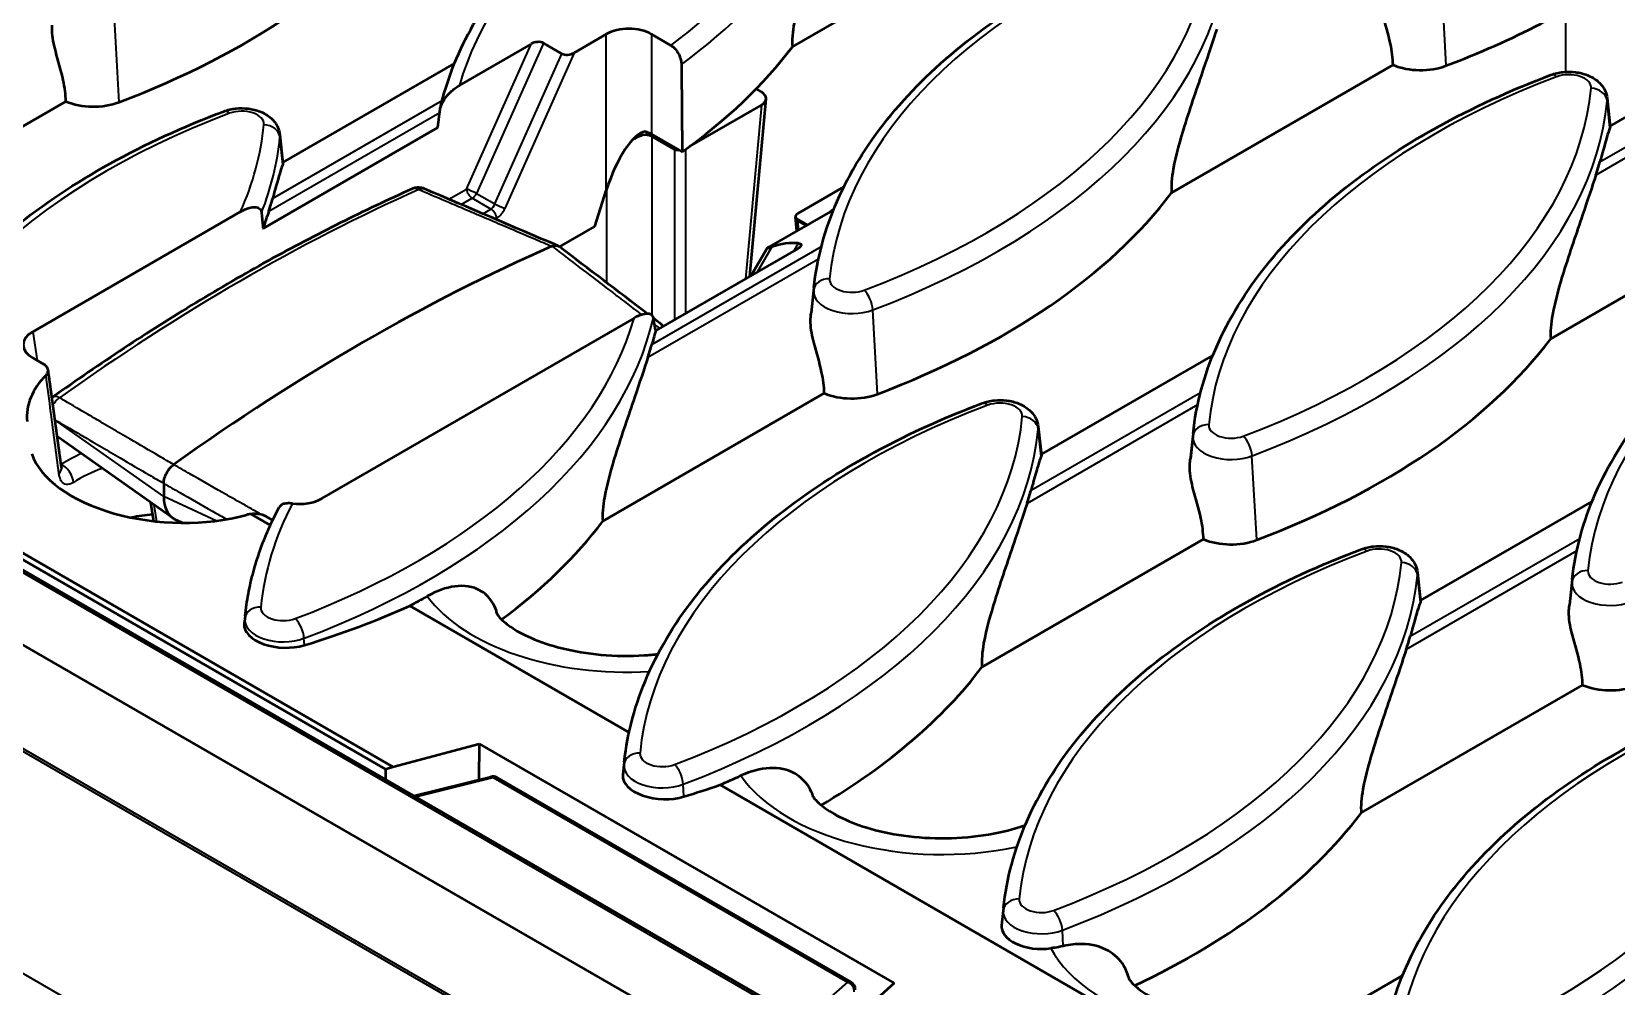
# Model space of a CAD drawing. Header units: millimetres. Extents: x 0 to 1485, y 0 to 1050.
# Drawn here: x 190.76 to 240, y 227.18 to 256.85 of the extents above; entities that cross this region are included whole.
import ezdxf

# ---------------------------------------------------------------- set-up
doc = ezdxf.new("R2010")
doc.units = ezdxf.units.MM
doc.header["$LTSCALE"] = 2.5
doc.layers.add('Sichtbar (ISO)', color=7, linetype='Continuous', lineweight=50)
doc.layers.add('Sichtbar schmal (ISO)', color=7, linetype='Continuous', lineweight=35)

msp = doc.modelspace()

# ---------------------------------------------------------------- linework, layer by layer
at = {"layer": 'Sichtbar (ISO)'}
for p, q in [((405.172, 116.161), (51.619, 320.286)), ((49.549, 319.15), (403.102, 115.026)), ((214.396, 256.378), (221.28, 260.352)), ((207.616, 256.194), (208.612, 256.769)), ((210.02, 256.769), (210.619, 256.423)), ((204.049, 255.181), (206.274, 256.466)), ((206.66, 256.495), (207.231, 256.165)), ((198.562, 252.78), (203.896, 255.859)), ((226.181, 251.842), (233.065, 255.816)), ((239.81, 253.914), (243.033, 255.775)), ((186.767, 251.767), (191.817, 254.682)), ((213.079, 249.248), (213.579, 254.757)), ((213.433, 254.976), (213.27, 255.07)), ((239.717, 254.782), (239.813, 253.886)), ((211.203, 253.281), (213.433, 254.568)), ((197.945, 250.731), (203.377, 253.868)), ((198.469, 253.647), (198.565, 252.752)), ((209.826, 253.749), (210.809, 253.181)), ((210.02, 253.661), (210.971, 253.112)), ((210.73, 253.189), (210.036, 253.59)), ((208.255, 250.792), (208.612, 251.91)), ((215.996, 252.024), (214.568, 251.2)), ((190.787, 247.524), (197.239, 251.249)), ((215.571, 251.253), (213.679, 250.161)), ((237.966, 247.306), (244.85, 251.28)), ((207.162, 250.16), (208.255, 250.792)), ((214.535, 250.655), (214.495, 251.09)), ((214.515, 251.041), (214.859, 250.842)), ((214.827, 250.824), (214.57, 250.972)), ((214.572, 250.11), (210.148, 247.556)), ((213.115, 249.269), (213.61, 250.116)), ((215.064, 248.895), (214.98, 248.108)), ((209.476, 247.944), (199.767, 242.339)), ((222.132, 243.708), (227.466, 246.787)), ((191.119, 246.519), (190.787, 246.711)), ((208.504, 241.636), (215.387, 245.61)), ((222.039, 244.575), (222.135, 243.68)), ((226.849, 244.359), (226.765, 243.572)), ((195.131, 241.736), (191.573, 244.245)), ((194.86, 242.809), (194.86, 242.398)), ((187.078, 242.402), (201.754, 233.929)), ((201.978, 234.003), (187.333, 242.458)), ((194.449, 242.218), (194.54, 241.636)), ((198.171, 241.508), (197.573, 241.854)), ((233.917, 239.172), (239.251, 242.251)), ((195.21, 241.691), (195.448, 241.581)), ((198.242, 241.661), (198.041, 241.778)), ((220.289, 237.1), (227.172, 241.074)), ((233.824, 240.039), (233.92, 239.143)), ((238.634, 239.823), (238.55, 239.036)), ((209.32, 235.071), (202.51, 239.004)), ((197.386, 238.689), (197.367, 238.512)), ((232.074, 232.564), (238.957, 236.538)), ((201.978, 234.003), (204.666, 234.718)), ((204.666, 234.718), (204.655, 233.6)), ((204.666, 234.718), (217.564, 227.271)), ((201.754, 233.929), (201.978, 234.003)), ((209.172, 234.153), (209.135, 233.815)), ((201.754, 233.929), (201.751, 233.607)), ((202.632, 233.098), (205.027, 233.693)), ((216.223, 227.309), (205.212, 233.667)), ((225.479, 225.742), (212.147, 233.44)), ((220.957, 229.617), (220.909, 229.175)), ((217.564, 227.271), (216.025, 225.893)), ((232.269, 226.88), (233.358, 227.509))]:
    msp.add_line(p, q, dxfattribs=at)
for centre, start, end in [((205.087, 233.45), 60, 103.9552), ((216.098, 227.093), 355.3031, 60)]:
    msp.add_arc(centre, 0.25, start, end, dxfattribs=at)
for centre, major_axis, ratio, start_param, end_param in [((179.91, 266.617), (-24.756, 0), 0.57735, 2.150508, 2.731215), ((221.158, 267.751), (-24.756, 0), 0.57735, 2.150508, 2.449831), ((209.316, 256.356), (1, 0), 0.581753, 0.789196, 2.352396), ((206.439, 256.356), (0.281, 0.066), 0.568022, 0.543133, 2.057878), ((207.451, 256.304), (0.281, 0.066), 0.568022, 3.684726, 5.19947), ((191.695, 262.081), (-24.756, 0), 0.57735, 2.463277, 2.731215), ((233.922, 256.496), (-1.456, 0), 0.57735, 0.941808, 2.150508), ((192.674, 255.362), (-1.456, 0), 0.57735, 0.941808, 2.150508), ((213.078, 254.772), (0.501, 0), 0.575771, 5.499157, 7.067214), ((209.316, 251.484), (0.641, 2.259), 0.339625, 0.161355, 1.477761), ((209.33, 251.95), (0.657, 1.664), 0.453093, 6.215936, 6.931223), ((209.316, 253.248), (1, 0), 0.581753, 0.789196, 1.035991), ((210.907, 253.599), (-0.164, -0.416), 0.453093, 6.215936, 6.599251), ((210.907, 253.314), (0.25, 0), 0.578934, 4.311676, 4.561902), ((215.266, 255.05), (24.538, 0), 0.57735, 6.094503, 6.123734), ((174.018, 253.916), (24.538, 0), 0.57735, 6.094503, 6.123734), ((-2144.22, -5425.531), (2189.317, 5741.251), 0.842549, 6.249428, 6.250299), ((203.481, 257.544), (-24.756, 0), 0.57735, 2.150508, 2.731215), ((214.745, 251.098), (-0.251, 0), 0.575771, 5.499157, 6.683898), ((214.718, 251.399), (-0.129, -0.435), 0.440669, 5.794194, 6.17751), ((213.522, 246.901), (1.529, 3.241), 0.625236, 0.213515, 0.55265), ((201.047, 191.012), (-34.406, -59.593), 0.57735, 3.805908, 4.048064), ((-2965.171, -4946.928), (2281.557, 5702.886), 0.781853, 6.069539, 6.070247), ((-2965.171, -4946.928), (2281.557, 5702.886), 0.781853, 6.06941, 6.069491), ((191.502, 247.117), (-1.008, 0), 0.572981, 5.501585, 7.064785), ((215.266, 253.008), (-24.756, 0), 0.57735, 2.150508, 2.731215), ((185.803, 249.38), (24.538, 0), 0.57735, 6.094503, 6.123734), ((195.174, 244.872), (-4.569, 0), 0.57735, 5.767088, 6.337785), ((216.244, 246.29), (-1.456, 0), 0.57735, 0.941808, 2.150508), ((195.154, 243.987), (-4.473, 0.259), 0.534836, 0.21558, 2.137062), ((195.922, 243.015), (-0.752, -1.303), 0.575771, 5.499157, 6.335402), ((199.063, 242.752), (-1, 0), 0.581753, 1.364002, 2.352396), ((197.588, 244.843), (24.538, 0), 0.57735, 6.094503, 6.123734), ((195.174, 239.565), (4, 0), 0.57735, 1.73806, 1.906731), ((185.803, 247.338), (-24.756, 0), 0.57735, 2.481591, 2.731215), ((228.029, 241.754), (-1.456, 0), 0.57735, 0.941808, 2.150508), ((185.911, 249.381), (24.532, -1.418), 0.534836, 5.316882, 5.485982), ((185.803, 249.38), (-24.538, 0), 0.57735, 2.319739, 2.349976), ((198.572, 238.353), (-1.213, 0.07), 0.534836, 6.262618, 8.458475), ((221.938, 236.744), (-24.599, 1.422), 0.534836, 6.256851, 6.262618), ((209.373, 240.307), (24.538, 0), 0.57735, 6.094503, 6.123734), ((197.588, 242.802), (-24.756, 0), 0.57735, 2.367392, 2.731215), ((239.814, 237.218), (-1.456, 0), 0.57735, 0.941808, 2.150508), ((210.357, 233.655), (-1.23, 0.071), 0.534836, 6.262618, 8.458475), ((233.723, 232.046), (-24.617, 1.423), 0.534836, 6.256851, 6.262618), ((197.697, 244.683), (24.549, -1.419), 0.534836, 5.316882, 5.372289), ((197.588, 244.843), (-24.538, 0), 0.57735, 2.205977, 2.239327), ((209.373, 238.266), (-24.756, 0), 0.57735, 2.256006, 2.731215), ((222.136, 229.053), (-1.238, 0), 0.57735, 6.227073, 8.096717), ((245.4, 228.298), (-24.538, 0), 0.57735, 6.221282, 6.227073), ((221.158, 233.73), (-24.756, 0), 0.57735, 2.150508, 2.731215)]:
    msp.add_ellipse(centre, major_axis=major_axis, ratio=ratio, start_param=start_param, end_param=end_param, dxfattribs=at)
for points, knots in [([(203.456, 254.477), (203.65, 255.308), (203.966, 256.127), (204.83, 257.712), (205.377, 258.478), (206.682, 259.937), (207.44, 260.631), (209.141, 261.929), (210.085, 262.533), (212.133, 263.637), (213.236, 264.136), (214.403, 264.578)], [2.4895963, 2.4895963, 2.4895963, 2.4895963, 2.6611329, 2.6611329, 2.8326696, 2.8326696, 3.0042063, 3.0042063, 3.175743, 3.175743, 3.3472796, 3.3472796, 3.3472796, 3.3472796]), ([(215.797, 261.465), (215.681, 261.114), (215.54, 260.69), (215.196, 259.671), (214.984, 259.061), (214.67, 258.05), (214.526, 257.559), (214.426, 256.991), (214.407, 256.853), (214.388, 256.597), (214.388, 256.479), (214.396, 256.378)], [3.562475, 3.562475, 3.562475, 3.562475, 3.924729, 3.924729, 4.355561, 4.355561, 4.625893, 4.625893, 4.702196, 4.702196, 4.773128, 4.773128, 4.773128, 4.773128]), ([(215.064, 248.895), (215.162, 249.805), (215.406, 250.707), (216.173, 252.458), (216.696, 253.308), (217.994, 254.927), (218.77, 255.697), (220.546, 257.134), (221.545, 257.802), (223.734, 259.017), (224.924, 259.563), (226.188, 260.041)], [2.4180978, 2.4180978, 2.4180978, 2.4180978, 2.6039342, 2.6039342, 2.7897706, 2.7897706, 2.9756069, 2.9756069, 3.1614433, 3.1614433, 3.3472796, 3.3472796, 3.3472796, 3.3472796]), ([(233.065, 255.816), (233.062, 256.024), (233.033, 256.248), (232.921, 256.772), (232.825, 257.077), (232.723, 257.469), (232.695, 257.582), (232.654, 257.805), (232.641, 257.914), (232.636, 258.069), (232.638, 258.127), (232.644, 258.184)], [1.754995, 1.754995, 1.754995, 1.754995, 1.892647, 1.892647, 2.0720945, 2.0720945, 2.1365308, 2.1365308, 2.2009671, 2.2009671, 2.2396712, 2.2396712, 2.2396712, 2.2396712]), ([(191.817, 254.682), (191.814, 254.89), (191.785, 255.114), (191.673, 255.638), (191.577, 255.943), (191.475, 256.335), (191.447, 256.448), (191.406, 256.671), (191.393, 256.78), (191.389, 256.935), (191.39, 256.993), (191.396, 257.05)], [1.754995, 1.754995, 1.754995, 1.754995, 1.892647, 1.892647, 2.0720945, 2.0720945, 2.1365308, 2.1365308, 2.2009671, 2.2009671, 2.2396712, 2.2396712, 2.2396712, 2.2396712]), ([(227.583, 256.929), (227.467, 256.578), (227.325, 256.154), (226.981, 255.135), (226.769, 254.525), (226.455, 253.514), (226.311, 253.023), (226.212, 252.455), (226.192, 252.317), (226.174, 252.061), (226.173, 251.943), (226.181, 251.842)], [3.562475, 3.562475, 3.562475, 3.562475, 3.924729, 3.924729, 4.355561, 4.355561, 4.625893, 4.625893, 4.702196, 4.702196, 4.773128, 4.773128, 4.773128, 4.773128]), ([(210.619, 256.423), (210.663, 256.398), (210.714, 256.356), (210.792, 256.268), (210.834, 256.208), (210.892, 256.097), (210.918, 256.027), (210.942, 255.923), (210.948, 255.872), (210.949, 255.827)], [0.4463026, 0.4463026, 0.4463026, 0.4463026, 0.4836765, 0.4836765, 0.5211739, 0.5211739, 0.5585844, 0.5585844, 0.5872616, 0.5872616, 0.5872616, 0.5872616]), ([(237.973, 255.505), (238.094, 255.551), (238.22, 255.579), (238.476, 255.607), (238.606, 255.606), (238.861, 255.575), (238.986, 255.545), (239.226, 255.449), (239.341, 255.385), (239.527, 255.219), (239.603, 255.125), (239.686, 254.939), (239.708, 254.862), (239.717, 254.782)], [3.34728, 3.34728, 3.34728, 3.34728, 3.742348, 3.742348, 4.136015, 4.136015, 4.530025, 4.530025, 4.924042, 4.924042, 5.243901, 5.243901, 5.435884, 5.435884, 5.435884, 5.435884]), ([(203.448, 254.428), (203.452, 254.467), (203.464, 254.509), (203.501, 254.613), (203.543, 254.69), (203.638, 254.831), (203.713, 254.915), (203.86, 255.055), (203.962, 255.131), (204.049, 255.181)], [0.0085903, 0.0085903, 0.0085903, 0.0085903, 0.0319571, 0.0319571, 0.0758523, 0.0758523, 0.1354072, 0.1354072, 0.2092188, 0.2092188, 0.2092188, 0.2092188]), ([(226.849, 244.359), (226.947, 245.269), (227.191, 246.171), (227.959, 247.922), (228.481, 248.772), (229.78, 250.391), (230.555, 251.16), (232.331, 252.598), (233.33, 253.266), (235.52, 254.481), (236.709, 255.027), (237.973, 255.505)], [2.4180978, 2.4180978, 2.4180978, 2.4180978, 2.6039342, 2.6039342, 2.7897706, 2.7897706, 2.9756069, 2.9756069, 3.1614433, 3.1614433, 3.3472796, 3.3472796, 3.3472796, 3.3472796]), ([(185.609, 243.29), (185.713, 244.195), (185.962, 245.092), (186.736, 246.833), (187.261, 247.677), (188.56, 249.286), (189.335, 250.051), (191.106, 251.48), (192.103, 252.144), (194.283, 253.352), (195.467, 253.896), (196.725, 254.371)], [2.4225232, 2.4225232, 2.4225232, 2.4225232, 2.6074745, 2.6074745, 2.7924258, 2.7924258, 2.9773771, 2.9773771, 3.1623284, 3.1623284, 3.3472796, 3.3472796, 3.3472796, 3.3472796]), ([(196.725, 254.371), (196.846, 254.417), (196.972, 254.445), (197.228, 254.473), (197.358, 254.472), (197.613, 254.441), (197.739, 254.411), (197.978, 254.315), (198.093, 254.251), (198.279, 254.085), (198.355, 253.991), (198.438, 253.805), (198.46, 253.728), (198.469, 253.647)], [3.34728, 3.34728, 3.34728, 3.34728, 3.742348, 3.742348, 4.136015, 4.136015, 4.530025, 4.530025, 4.924042, 4.924042, 5.243901, 5.243901, 5.435884, 5.435884, 5.435884, 5.435884]), ([(239.807, 253.859), (239.792, 253.824), (239.775, 253.779), (239.699, 253.549), (239.625, 253.277), (239.526, 252.923), (239.509, 252.863), (239.492, 252.8)], [0.635921, 0.635921, 0.635921, 0.635921, 0.7360198, 0.7360198, 1.0671166, 1.0671166, 1.1316401, 1.1316401, 1.1316401, 1.1316401]), ([(198.559, 252.725), (198.544, 252.69), (198.527, 252.645), (198.451, 252.415), (198.377, 252.143), (198.278, 251.789), (198.262, 251.729), (198.244, 251.666)], [0.635921, 0.635921, 0.635921, 0.635921, 0.7360198, 0.7360198, 1.0671166, 1.0671166, 1.1316401, 1.1316401, 1.1316401, 1.1316401]), ([(239.368, 252.392), (239.252, 252.042), (239.111, 251.618), (238.766, 250.598), (238.555, 249.989), (238.24, 248.978), (238.096, 248.487), (237.997, 247.918), (237.977, 247.781), (237.959, 247.525), (237.958, 247.407), (237.966, 247.306)], [3.562475, 3.562475, 3.562475, 3.562475, 3.924729, 3.924729, 4.355561, 4.355561, 4.625893, 4.625893, 4.702196, 4.702196, 4.773128, 4.773128, 4.773128, 4.773128]), ([(202.576, 251.96), (201.833, 251.629), (201.088, 251.277), (199.597, 250.532), (198.851, 250.14), (197.357, 249.314), (196.611, 248.881), (195.118, 247.976), (194.373, 247.504), (192.884, 246.522), (192.142, 246.012), (191.401, 245.484)], [1.4572612, 1.4572612, 1.4572612, 1.4572612, 1.5034598, 1.5034598, 1.5496584, 1.5496584, 1.595857, 1.595857, 1.6420556, 1.6420556, 1.6882542, 1.6882542, 1.6882542, 1.6882542]), ([(202.965, 251.964), (202.934, 251.977), (202.902, 251.987), (202.841, 251.999), (202.811, 252.002), (202.754, 252.003), (202.727, 252.001), (202.677, 251.993), (202.654, 251.988), (202.612, 251.975), (202.593, 251.968), (202.576, 251.96)], [0.007711104, 0.007711104, 0.007711104, 0.007711104, 0.008311159, 0.008311159, 0.008911214, 0.008911214, 0.009511269, 0.009511269, 0.010111324, 0.010111324, 0.010711379, 0.010711379, 0.010711379, 0.010711379]), ([(197.239, 251.249), (197.341, 251.308), (197.464, 251.361), (197.632, 251.398), (197.71, 251.402), (197.808, 251.373), (197.85, 251.346), (197.882, 251.292), (197.89, 251.271), (197.896, 251.243), (197.897, 251.234), (197.898, 251.224)], [0.6996402, 0.6996402, 0.6996402, 0.6996402, 0.7863994, 0.7863994, 0.8445609, 0.8445609, 0.8837978, 0.8837978, 0.8988966, 0.8988966, 0.9052044, 0.9052044, 0.9052044, 0.9052044]), ([(238.634, 239.823), (238.732, 240.733), (238.976, 241.634), (239.744, 243.386), (240.266, 244.235), (241.565, 245.855), (242.34, 246.624), (244.116, 248.062), (245.116, 248.73), (247.305, 249.945), (248.494, 250.491), (249.758, 250.969)], [2.4180978, 2.4180978, 2.4180978, 2.4180978, 2.6039342, 2.6039342, 2.7897706, 2.7897706, 2.9756069, 2.9756069, 3.1614433, 3.1614433, 3.3472796, 3.3472796, 3.3472796, 3.3472796]), ([(206.924, 250.179), (206.97, 250.199), (207.014, 250.208), (207.091, 250.202), (207.123, 250.191), (207.149, 250.17)], [0, 0, 0, 0, 0.03933314, 0.03933314, 0.07415239, 0.07415239, 0.07415239, 0.07415239]), ([(214.586, 250.272), (214.609, 250.269), (214.629, 250.264), (214.651, 250.252), (214.658, 250.246), (214.667, 250.233), (214.669, 250.226), (214.67, 250.202), (214.66, 250.182), (214.624, 250.144), (214.599, 250.126), (214.572, 250.11)], [-0.08103304, -0.08103304, -0.08103304, -0.08103304, -0.06511427, -0.06511427, -0.05562594, -0.05562594, -0.0461376, -0.0461376, -0.0230688, -0.0230688, 0, 0, 0, 0]), ([(213.679, 250.161), (213.666, 250.154), (213.653, 250.146), (213.631, 250.133), (213.623, 250.127), (213.613, 250.12), (213.61, 250.117), (213.609, 250.114), (213.611, 250.114), (213.62, 250.115), (213.628, 250.118), (213.649, 250.124), (213.662, 250.129), (213.701, 250.142), (213.73, 250.152), (213.759, 250.162)], [0.21037971, 0.21037971, 0.21037971, 0.21037971, 0.2212585, 0.2212585, 0.23213728, 0.23213728, 0.2408484, 0.2408484, 0.24955952, 0.24955952, 0.26182743, 0.26182743, 0.27409533, 0.27409533, 0.29462169, 0.29462169, 0.29462169, 0.29462169]), ([(210.077, 247.952), (210.073, 247.979), (210.061, 248.002), (210.024, 248.05), (209.982, 248.07), (209.887, 248.087), (209.812, 248.079), (209.665, 248.04), (209.563, 247.995), (209.476, 247.944)], [0.0085903, 0.0085903, 0.0085903, 0.0085903, 0.0319571, 0.0319571, 0.0758523, 0.0758523, 0.1354072, 0.1354072, 0.2092188, 0.2092188, 0.2092188, 0.2092188]), ([(215.387, 245.61), (215.384, 245.817), (215.355, 246.041), (215.243, 246.566), (215.147, 246.871), (215.045, 247.263), (215.018, 247.376), (214.977, 247.598), (214.964, 247.708), (214.959, 247.863), (214.96, 247.921), (214.966, 247.978)], [1.754995, 1.754995, 1.754995, 1.754995, 1.892647, 1.892647, 2.0720945, 2.0720945, 2.1365308, 2.1365308, 2.2009671, 2.2009671, 2.2396712, 2.2396712, 2.2396712, 2.2396712]), ([(210.148, 247.556), (210.126, 247.477), (210.103, 247.395), (210.063, 247.253), (210.047, 247.193), (210.029, 247.13)], [0.9730695, 0.9730695, 0.9730695, 0.9730695, 1.0671166, 1.0671166, 1.1316401, 1.1316401, 1.1316401, 1.1316401]), ([(191.2, 246.174), (191.232, 246.206), (191.253, 246.242), (191.269, 246.317), (191.265, 246.354), (191.237, 246.415), (191.22, 246.438), (191.176, 246.481), (191.15, 246.501), (191.119, 246.519)], [0, 0, 0, 0, 0.0390623, 0.0390623, 0.0779394, 0.0779394, 0.1039614, 0.1039614, 0.1300081, 0.1300081, 0.1300081, 0.1300081]), ([(191.678, 243.298), (191.65, 243.501), (191.622, 243.704), (191.567, 244.109), (191.539, 244.312), (191.483, 244.717), (191.456, 244.92), (191.401, 245.325), (191.373, 245.528), (191.318, 245.933), (191.291, 246.135), (191.264, 246.338)], [2.6641091, 2.6641091, 2.6641091, 2.6641091, 2.8154659, 2.8154659, 2.9668228, 2.9668228, 3.1181796, 3.1181796, 3.2695365, 3.2695365, 3.4208933, 3.4208933, 3.4208933, 3.4208933]), ([(209.905, 246.722), (209.789, 246.372), (209.648, 245.948), (209.303, 244.928), (209.092, 244.319), (208.777, 243.308), (208.634, 242.817), (208.534, 242.248), (208.515, 242.11), (208.496, 241.855), (208.495, 241.737), (208.504, 241.636)], [3.562475, 3.562475, 3.562475, 3.562475, 3.924729, 3.924729, 4.355561, 4.355561, 4.625893, 4.625893, 4.702196, 4.702196, 4.773128, 4.773128, 4.773128, 4.773128]), ([(209.172, 234.153), (209.269, 235.062), (209.514, 235.964), (210.281, 237.716), (210.804, 238.565), (212.102, 240.185), (212.878, 240.954), (214.653, 242.392), (215.653, 243.06), (217.842, 244.274), (219.031, 244.821), (220.296, 245.299)], [2.4180978, 2.4180978, 2.4180978, 2.4180978, 2.6039342, 2.6039342, 2.7897706, 2.7897706, 2.9756069, 2.9756069, 3.1614433, 3.1614433, 3.3472796, 3.3472796, 3.3472796, 3.3472796]), ([(220.296, 245.299), (220.416, 245.345), (220.542, 245.373), (220.798, 245.401), (220.928, 245.4), (221.183, 245.369), (221.309, 245.338), (221.548, 245.243), (221.663, 245.179), (221.849, 245.012), (221.925, 244.919), (222.008, 244.733), (222.03, 244.656), (222.039, 244.575)], [3.34728, 3.34728, 3.34728, 3.34728, 3.742348, 3.742348, 4.136015, 4.136015, 4.530025, 4.530025, 4.924042, 4.924042, 5.243901, 5.243901, 5.435884, 5.435884, 5.435884, 5.435884]), ([(191.678, 243.298), (191.68, 243.287), (191.681, 243.279), (191.683, 243.272), (191.684, 243.271), (191.684, 243.271)], [0, 0, 0, 0, 0.02082143, 0.02082143, 0.03367193, 0.03367193, 0.03367193, 0.03367193]), ([(194.86, 242.809), (194.86, 242.862), (194.869, 242.92), (194.903, 243.038), (194.929, 243.097), (194.989, 243.202), (195.021, 243.248), (195.092, 243.329), (195.131, 243.364), (195.17, 243.392)], [0, 0, 0, 0, 0.0390797, 0.0390797, 0.0780758, 0.0780758, 0.1116271, 0.1116271, 0.145196, 0.145196, 0.145196, 0.145196]), ([(222.129, 243.653), (222.114, 243.618), (222.098, 243.573), (222.021, 243.342), (221.947, 243.071), (221.849, 242.717), (221.832, 242.657), (221.814, 242.594)], [0.635921, 0.635921, 0.635921, 0.635921, 0.7360198, 0.7360198, 1.0671166, 1.0671166, 1.1316401, 1.1316401, 1.1316401, 1.1316401]), ([(227.172, 241.074), (227.169, 241.281), (227.14, 241.505), (227.028, 242.03), (226.932, 242.335), (226.83, 242.727), (226.803, 242.84), (226.762, 243.062), (226.749, 243.172), (226.744, 243.327), (226.745, 243.385), (226.751, 243.442)], [1.754995, 1.754995, 1.754995, 1.754995, 1.892647, 1.892647, 2.0720945, 2.0720945, 2.1365308, 2.1365308, 2.2009671, 2.2009671, 2.2396712, 2.2396712, 2.2396712, 2.2396712]), ([(197.386, 238.689), (197.411, 238.919), (197.445, 239.149), (197.532, 239.606), (197.584, 239.834), (197.708, 240.287), (197.779, 240.513), (197.939, 240.962), (198.028, 241.185), (198.223, 241.627), (198.33, 241.847), (198.445, 242.065)], [2.4180978, 2.4180978, 2.4180978, 2.4180978, 2.465086, 2.465086, 2.5120742, 2.5120742, 2.5590623, 2.5590623, 2.6060505, 2.6060505, 2.6530387, 2.6530387, 2.6530387, 2.6530387]), ([(197.573, 241.854), (197.569, 241.854), (197.565, 241.853), (197.518, 241.848), (197.476, 241.841), (197.437, 241.83)], [0.10205414, 0.10205414, 0.10205414, 0.10205414, 0.10436524, 0.10436524, 0.1315867, 0.1315867, 0.1315867, 0.1315867]), ([(198.041, 241.778), (197.995, 241.804), (197.94, 241.825), (197.82, 241.854), (197.756, 241.862), (197.651, 241.862), (197.612, 241.859), (197.573, 241.854)], [0, 0, 0, 0, 0.0390618, 0.0390618, 0.0779335, 0.0779335, 0.1019648, 0.1019648, 0.1019648, 0.1019648]), ([(198.858, 242.183), (198.856, 242.183), (198.855, 242.183), (198.798, 242.19), (198.744, 242.192), (198.639, 242.185), (198.591, 242.175), (198.509, 242.14), (198.477, 242.114), (198.451, 242.075), (198.448, 242.07), (198.445, 242.065)], [-0.1521587, -0.1521587, -0.1521587, -0.1521587, -0.1513909, -0.1513909, -0.1168182, -0.1168182, -0.0780632, -0.0780632, -0.0371323, -0.0371323, -0.0312256, -0.0312256, -0.0312256, -0.0312256]), ([(221.69, 242.186), (221.574, 241.835), (221.433, 241.412), (221.088, 240.392), (220.877, 239.783), (220.563, 238.772), (220.419, 238.281), (220.319, 237.712), (220.3, 237.574), (220.281, 237.319), (220.28, 237.201), (220.289, 237.1)], [3.562475, 3.562475, 3.562475, 3.562475, 3.924729, 3.924729, 4.355561, 4.355561, 4.625893, 4.625893, 4.702196, 4.702196, 4.773128, 4.773128, 4.773128, 4.773128]), ([(232.081, 240.763), (232.201, 240.809), (232.328, 240.837), (232.584, 240.865), (232.713, 240.864), (232.968, 240.833), (233.094, 240.802), (233.333, 240.707), (233.448, 240.643), (233.634, 240.476), (233.71, 240.382), (233.793, 240.197), (233.816, 240.119), (233.824, 240.039)], [3.34728, 3.34728, 3.34728, 3.34728, 3.742348, 3.742348, 4.136015, 4.136015, 4.530025, 4.530025, 4.924042, 4.924042, 5.243901, 5.243901, 5.435884, 5.435884, 5.435884, 5.435884]), ([(220.957, 229.617), (221.054, 230.526), (221.299, 231.428), (222.066, 233.18), (222.589, 234.029), (223.887, 235.648), (224.663, 236.418), (226.438, 237.856), (227.438, 238.524), (229.627, 239.738), (230.816, 240.285), (232.081, 240.763)], [2.4180978, 2.4180978, 2.4180978, 2.4180978, 2.6039342, 2.6039342, 2.7897706, 2.7897706, 2.9756069, 2.9756069, 3.1614433, 3.1614433, 3.3472796, 3.3472796, 3.3472796, 3.3472796]), ([(205.229, 238.729), (205.22, 238.769), (205.209, 238.807), (205.163, 238.947), (205.12, 239.039), (204.967, 239.283), (204.833, 239.403), (204.468, 239.6), (204.203, 239.645), (203.631, 239.571), (203.341, 239.468), (203.045, 239.3)], [-0.8529916, -0.8529916, -0.8529916, -0.8529916, -0.8179949, -0.8179949, -0.7211283, -0.7211283, -0.5260391, -0.5260391, -0.2489373, -0.2489373, 0, 0, 0, 0]), ([(233.914, 239.117), (233.899, 239.082), (233.883, 239.037), (233.806, 238.806), (233.732, 238.535), (233.634, 238.181), (233.617, 238.121), (233.599, 238.058)], [0.635921, 0.635921, 0.635921, 0.635921, 0.7360198, 0.7360198, 1.0671166, 1.0671166, 1.1316401, 1.1316401, 1.1316401, 1.1316401]), ([(238.957, 236.538), (238.955, 236.745), (238.925, 236.969), (238.813, 237.494), (238.718, 237.799), (238.615, 238.191), (238.588, 238.304), (238.547, 238.526), (238.534, 238.635), (238.529, 238.791), (238.531, 238.849), (238.536, 238.906)], [1.754995, 1.754995, 1.754995, 1.754995, 1.892647, 1.892647, 2.0720945, 2.0720945, 2.1365308, 2.1365308, 2.2009671, 2.2009671, 2.2396712, 2.2396712, 2.2396712, 2.2396712]), ([(205.223, 238.74), (205.223, 238.74), (205.241, 238.704), (205.361, 238.569), (205.474, 238.464), (205.805, 238.237), (206.021, 238.116), (206.554, 237.884), (206.877, 237.774), (207.608, 237.592), (208.021, 237.523), (208.888, 237.445), (209.344, 237.438), (209.933, 237.475), (210.076, 237.488), (210.217, 237.503)], [4.199063, 4.199063, 4.199063, 4.199063, 4.400309, 4.400309, 4.628206, 4.628206, 4.852048, 4.852048, 5.090243, 5.090243, 5.343277, 5.343277, 5.605303, 5.605303, 5.68987, 5.68987, 5.68987, 5.68987]), ([(233.475, 237.65), (233.359, 237.299), (233.218, 236.875), (232.873, 235.856), (232.662, 235.246), (232.348, 234.235), (232.204, 233.745), (232.104, 233.176), (232.085, 233.038), (232.066, 232.783), (232.066, 232.665), (232.074, 232.564)], [3.562475, 3.562475, 3.562475, 3.562475, 3.924729, 3.924729, 4.355561, 4.355561, 4.625893, 4.625893, 4.702196, 4.702196, 4.773128, 4.773128, 4.773128, 4.773128]), ([(232.742, 225.081), (232.839, 225.99), (233.084, 226.892), (233.851, 228.644), (234.374, 229.493), (235.672, 231.112), (236.448, 231.882), (238.223, 233.32), (239.223, 233.988), (241.412, 235.202), (242.601, 235.749), (243.866, 236.227)], [2.4180978, 2.4180978, 2.4180978, 2.4180978, 2.6039342, 2.6039342, 2.7897706, 2.7897706, 2.9756069, 2.9756069, 3.1614433, 3.1614433, 3.3472796, 3.3472796, 3.3472796, 3.3472796]), ([(215.046, 233.066), (215.01, 233.176), (214.963, 233.278), (214.795, 233.551), (214.647, 233.69), (214.249, 233.915), (213.98, 233.97), (213.406, 233.944), (213.104, 233.866), (212.797, 233.726)], [-0.7564631, -0.7564631, -0.7564631, -0.7564631, -0.6628382, -0.6628382, -0.4772494, -0.4772494, -0.234485, -0.234485, 0, 0, 0, 0]), ([(215.044, 233.07), (215.044, 233.07), (215.049, 233.06), (215.096, 232.993), (215.176, 232.898), (215.45, 232.68), (215.632, 232.562), (216.097, 232.326), (216.386, 232.21), (217.057, 232.005), (217.444, 231.919), (218.278, 231.802), (218.726, 231.774), (219.624, 231.785), (220.074, 231.826), (220.908, 231.967), (221.293, 232.066), (221.631, 232.184)], [4.199063, 4.199063, 4.199063, 4.199063, 4.311089, 4.311089, 4.556737, 4.556737, 4.77822, 4.77822, 5.011222, 5.011222, 5.259889, 5.259889, 5.519834, 5.519834, 5.783347, 5.783347, 6.039604, 6.039604, 6.039604, 6.039604]), ([(222.816, 228.428), (222.768, 228.418), (222.719, 228.407), (222.593, 228.384), (222.515, 228.371), (222.434, 228.359)], [-0.08390354, -0.08390354, -0.08390354, -0.08390354, -0.04982625, -0.04982625, 0, 0, 0, 0]), ([(224.87, 227.39), (224.83, 227.549), (224.769, 227.693), (224.569, 228.014), (224.409, 228.165), (223.985, 228.413), (223.704, 228.485), (223.21, 228.495), (223.015, 228.473), (222.816, 228.428)], [-0.7782205, -0.7782205, -0.7782205, -0.7782205, -0.6530424, -0.6530424, -0.465809, -0.465809, -0.2298794, -0.2298794, -0.0860907, -0.0860907, -0.0860907, -0.0860907]), ([(224.865, 227.4), (224.865, 227.4), (224.868, 227.394), (224.899, 227.346), (224.969, 227.254), (225.231, 227.038), (225.404, 226.921), (225.853, 226.686), (226.133, 226.567), (226.787, 226.358), (227.167, 226.268), (227.99, 226.142), (228.435, 226.109), (229.333, 226.109), (229.786, 226.144), (230.633, 226.276), (231.028, 226.372), (231.707, 226.598), (231.996, 226.726), (232.24, 226.863), (232.255, 226.871), (232.269, 226.88)], [4.199063, 4.199063, 4.199063, 4.199063, 4.28363, 4.28363, 4.538344, 4.538344, 4.759599, 4.759599, 4.991313, 4.991313, 5.238778, 5.238778, 5.498057, 5.498057, 5.761601, 5.761601, 6.02072, 6.02072, 6.267163, 6.267163, 6.283185, 6.283185, 6.283185, 6.283185])]:
    msp.add_open_spline(points, degree=3, knots=knots, dxfattribs=at)
for points, degree in [([(210.949, 255.827), (210.961, 254.478), (210.971, 253.112)], 2), ([(203.377, 253.868), (203.412, 254.149), (203.448, 254.428)], 2), ([(239.813, 253.886), (239.814, 253.879), (239.812, 253.87), (239.807, 253.859)], 3), ([(198.565, 252.752), (198.566, 252.745), (198.564, 252.736), (198.559, 252.725)], 3), ([(197.898, 251.224), (197.921, 250.978), (197.945, 250.731)], 2), ([(198.12, 251.258), (198.066, 251.097), (198.008, 250.92), (197.945, 250.731)], 3), ([(215.678, 251.317), (215.646, 251.297), (215.61, 251.276), (215.571, 251.253)], 3), ([(210.148, 247.556), (210.113, 247.755), (210.077, 247.952)], 2), ([(214.966, 247.978), (214.97, 248.022), (214.975, 248.065), (214.98, 248.108)], 3), ([(191.401, 245.484), (191.394, 245.479), (191.388, 245.474), (191.381, 245.469)], 3), ([(191.545, 244.266), (191.554, 244.259), (191.564, 244.252), (191.573, 244.245)], 3), ([(222.135, 243.68), (222.136, 243.673), (222.134, 243.664), (222.129, 243.653)], 3), ([(226.751, 243.442), (226.756, 243.486), (226.76, 243.529), (226.765, 243.572)], 3), ([(233.92, 239.143), (233.921, 239.137), (233.919, 239.128), (233.914, 239.117)], 3), ([(238.536, 238.906), (238.541, 238.95), (238.545, 238.993), (238.55, 239.036)], 3)]:
    msp.add_open_spline(points, degree=degree, dxfattribs=at)
at = {"layer": 'Sichtbar schmal (ISO)'}
for p, q in [((51.494, 320.273), (405.047, 116.149)), ((48.842, 316.26), (402.395, 112.135)), ((402.404, 112.205), (48.851, 316.329)), ((48.842, 309.353), (402.395, 105.228)), ((234.719, 255.793), (234.573, 258.407)), ((193.471, 254.659), (193.326, 257.272)), ((238.428, 257.51), (238.428, 255.6)), ((208.612, 251.91), (208.612, 256.769)), ((210.02, 256.769), (210.02, 253.661)), ((204.27, 251.959), (206.274, 256.466)), ((206.66, 256.495), (204.581, 251.822)), ((205.152, 251.493), (207.231, 256.165)), ((207.616, 256.194), (205.464, 251.356)), ((239.492, 252.8), (244.408, 255.639)), ((244.669, 255.453), (239.368, 252.392)), ((198.244, 251.666), (203.514, 254.709)), ((239.807, 253.859), (239.717, 254.7)), ((203.435, 254.327), (198.12, 251.258)), ((213.433, 254.568), (212.943, 249.17)), ((198.559, 252.725), (198.469, 253.566)), ((210.036, 248.033), (210.036, 253.59)), ((210.73, 253.189), (210.73, 247.892)), ((211.083, 248.096), (211.083, 253.193)), ((203.72, 251.642), (204.27, 251.959)), ((204.446, 251.671), (204.108, 251.476)), ((205.028, 251.335), (204.446, 251.671)), ((204.581, 251.822), (205.152, 251.493)), ((208.624, 251.948), (208.624, 249.048)), ((204.777, 251.19), (205.028, 251.335)), ((205.204, 251.047), (205.165, 251.024)), ((214.596, 250.69), (214.57, 250.972)), ((214.452, 250.041), (214.586, 250.272)), ((215.206, 249.783), (209.905, 246.722)), ((210.029, 247.13), (215.299, 250.173)), ((213.759, 250.162), (213.301, 249.377)), ((214.966, 247.978), (215.056, 248.814)), ((217.042, 245.587), (216.896, 248.2)), ((190.787, 247.524), (190.922, 246.633)), ((221.814, 242.594), (227.084, 245.636)), ((194.86, 242.398), (191.474, 244.785)), ((226.991, 245.247), (221.69, 242.186)), ((222.129, 243.653), (222.039, 244.494)), ((226.751, 243.442), (226.841, 244.278)), ((191.578, 244.242), (191.551, 244.226)), ((191.662, 243.412), (191.681, 243.402)), ((228.827, 241.051), (228.681, 243.664)), ((196.493, 241.643), (194.86, 242.398)), ((194.641, 241.625), (194.56, 242.139)), ((233.599, 238.058), (238.869, 241.1)), ((238.777, 240.711), (233.475, 237.65)), ((233.914, 239.117), (233.825, 239.958)), ((238.536, 238.906), (238.626, 239.741)), ((197.36, 238.437), (197.378, 238.607)), ((199.23, 237.78), (199.218, 237.994)), ((209.128, 233.74), (209.163, 234.071)), ((202.692, 233.064), (205.102, 233.663)), ((205.102, 233.663), (216.114, 227.305)), ((211.025, 233.073), (211.003, 233.458)), ((220.901, 229.093), (220.948, 229.535)), ((222.816, 228.428), (222.788, 228.922)), ((216.114, 227.305), (214.746, 226.104))]:
    msp.add_line(p, q, dxfattribs=at)
for centre, major_axis, ratio, start_param, end_param in [((227.722, 252.929), (-23.992, 0), 0.57735, 5.2921, 6.119915), ((191.695, 264.938), (23.992, 0), 0.57735, 5.621146, 6.227073), ((191.695, 264.566), (24.49, 0), 0.57735, 5.616982, 6.227073), ((239.507, 248.393), (-23.992, 0), 0.57735, 5.2921, 6.227073), ((203.481, 260.402), (23.992, 0), 0.57735, 5.2921, 6.227073), ((203.481, 260.03), (24.49, 0), 0.57735, 5.2921, 6.227073), ((251.292, 243.857), (-23.992, 0), 0.57735, 5.2921, 6.227073), ((238.15, 255.038), (-0.177, 0.468), 0.447262, 5.581488, 6.283185), ((238.529, 255.112), (0.692, 0), 0.57735, 6.227073, 8.433693), ((215.266, 255.866), (23.992, 0), 0.57735, 5.2921, 6.227073), ((215.266, 255.493), (24.49, 0), 0.57735, 5.2921, 6.227073), ((239.22, 254.681), (0.498, -0.048), 0.815212, 0.166414, 1.649944), ((238.529, 254.739), (1.19, 0), 0.57735, 6.227073, 6.345089), ((210.044, 242.723), (-23.992, 0), 0.57735, 5.2921, 6.227073), ((196.902, 253.904), (-0.177, 0.468), 0.447262, 5.581488, 6.283185), ((197.281, 253.978), (0.692, 0), 0.57735, 6.227073, 8.433693), ((174.018, 254.732), (23.992, 0), 0.57735, 6.028991, 6.227073), ((197.972, 253.547), (0.498, -0.048), 0.815212, 0.166414, 1.649944), ((197.281, 253.605), (1.19, 0), 0.57735, 6.227073, 6.345089), ((174.018, 254.359), (24.49, 0), 0.57735, 6.059597, 6.227073), ((197.299, 193.175), (34.267, 59.353), 0.57735, 0.671863, 0.902856), ((202.769, 251.526), (-0.193, 0.434), 0.639042, 5.613738, 6.283185), ((204.446, 251.875), (0.228, -0.102), 0.032396, 0.95069, 2.465434), ((204.446, 251.875), (-0.125, 0.217), 0.57735, 0.872665, 2.356194), ((204.446, 251.875), (-0.125, -0.217), 0.57735, 0.785398, 1.658063), ((204.997, 251.557), (0.084, 0.238), 0.665976, 3.804879, 4.677543), ((205.028, 251.131), (-0.125, 0.217), 0.57735, 4.014257, 5.497787), ((205.288, 251.439), (-0.228, 0.102), 0.032396, 0.95069, 2.465434), ((205.173, 251.473), (-0.214, -0.453), 0.625236, 0.733453, 1.606118), ((263.077, 239.321), (-23.992, 0), 0.57735, 5.2921, 6.227073), ((216.244, 248.775), (-1.19, 0), 0.57735, 6.227073, 8.433693), ((215.553, 248.762), (-0.498, 0.048), 0.815212, 4.791537, 6.275066), ((239.507, 248.021), (-24.49, 0), 0.57735, 6.221282, 6.227073), ((216.244, 249.148), (-0.692, 0), 0.57735, 6.227073, 8.433693), ((216.623, 248.405), (0.177, -0.468), 0.447262, 0.956366, 2.439895), ((185.803, 250.196), (23.992, 0), 0.57735, 5.2921, 6.119915), ((185.803, 249.823), (24.49, 0), 0.57735, 5.2921, 6.15043), ((191.677, 245.097), (-0.276, 0.387), 0.505714, 5.497928, 6.283185), ((220.472, 244.831), (-0.177, 0.468), 0.447262, 5.581488, 6.283185), ((220.851, 244.905), (0.692, 0), 0.57735, 6.227073, 8.433693), ((233.615, 233.651), (-23.992, 0), 0.57735, 5.2921, 6.227073), ((197.588, 245.66), (23.992, 0), 0.57735, 5.2921, 6.227073), ((221.542, 244.475), (0.498, -0.048), 0.815212, 0.166414, 1.649944), ((197.588, 245.287), (24.49, 0), 0.57735, 5.2921, 6.227073), ((220.851, 244.533), (1.19, 0), 0.57735, 6.227073, 6.345089), ((228.029, 244.239), (-1.19, 0), 0.57735, 6.227073, 8.433693), ((227.338, 244.226), (-0.498, 0.048), 0.815212, 4.791537, 6.275066), ((251.292, 243.485), (-24.49, 0), 0.57735, 6.221282, 6.227073), ((228.029, 244.612), (-0.692, 0), 0.57735, 6.227073, 8.433693), ((228.408, 243.869), (0.177, -0.468), 0.447262, 0.956366, 2.439895), ((192.387, 245.507), (-0.788, -1.279), 0.576454, 6.206352, 6.247454), ((191.183, 243.23), (0.495, 0.068), 0.583592, 5.637855, 6.283185), ((195.174, 241.606), (4.677, 0), 0.57735, 2.233311, 2.414154), ((191.681, 242.993), (-0.272, 0.42), 0.609825, 3.983548, 5.467078), ((195.174, 241.233), (-4.179, 0), 0.57735, 5.273908, 5.555746), ((221.83, 238.187), (-23.992, 0), 0.57735, 5.99056, 6.227073), ((245.4, 229.115), (-23.992, 0), 0.57735, 5.2921, 6.227073), ((209.373, 241.124), (23.992, 0), 0.57735, 5.2921, 6.227073), ((232.257, 240.295), (-0.177, 0.468), 0.447262, 5.581488, 6.283185), ((232.636, 240.369), (0.692, 0), 0.57735, 6.227073, 8.433693), ((233.327, 239.939), (0.498, -0.048), 0.815212, 0.166414, 1.649944), ((209.373, 240.751), (24.49, 0), 0.57735, 5.2921, 6.227073), ((232.636, 239.997), (1.19, 0), 0.57735, 6.227073, 6.345089), ((239.123, 239.69), (-0.498, 0.048), 0.815212, 4.791537, 6.275066), ((239.814, 240.076), (-0.692, 0), 0.57735, 6.227073, 8.433693), ((239.814, 239.703), (-1.19, 0), 0.57735, 6.227073, 8.433693), ((263.077, 238.948), (-24.49, 0), 0.57735, 6.221282, 6.227073), ((197.875, 238.556), (-0.498, 0.048), 0.815212, 4.791537, 6.275066), ((198.566, 238.942), (-0.692, 0), 0.57735, 6.227073, 8.433693), ((209.237, 240.835), (6.739, 0), 0.57735, 3.547126, 4.818889), ((198.566, 238.569), (-1.19, 0), 0.57735, 6.227073, 8.433693), ((221.83, 237.814), (-24.49, 0), 0.57735, 6.221282, 6.227073), ((198.945, 238.199), (0.177, -0.468), 0.447262, 0.956366, 2.439895), ((257.185, 224.579), (-23.992, 0), 0.57735, 5.2921, 6.227073), ((221.158, 236.588), (23.992, 0), 0.57735, 5.2921, 6.227073), ((221.158, 236.215), (24.49, 0), 0.57735, 5.2921, 6.227073), ((209.661, 234.02), (-0.498, 0.048), 0.815212, 4.791537, 6.275066), ((210.351, 234.405), (-0.692, 0), 0.57735, 6.227073, 8.433693), ((210.351, 234.033), (-1.19, 0), 0.57735, 6.227073, 8.433693), ((233.615, 233.278), (-24.49, 0), 0.57735, 6.221282, 6.227073), ((210.73, 233.663), (0.177, -0.468), 0.447262, 0.956366, 2.439895), ((205.087, 233.45), (-0.06, 0.243), 0.450114, 5.654924, 6.283185), ((205.087, 233.45), (0.125, 0.217), 0.57735, 0, 0.698132), ((219.058, 235.165), (-6.739, 0), 0.57735, 0.378718, 1.921842), ((222.136, 229.497), (-1.19, 0), 0.57735, 6.227073, 8.433693), ((221.446, 229.484), (-0.498, 0.048), 0.815212, 4.791537, 6.275066), ((245.4, 228.742), (-24.49, 0), 0.57735, 6.221282, 6.227073), ((222.136, 229.869), (-0.692, 0), 0.57735, 6.227073, 8.433693), ((222.515, 229.127), (0.177, -0.468), 0.447262, 0.956366, 2.439895), ((228.879, 229.495), (-6.739, 0), 0.57735, 0.296116, 1.136374), ((216.098, 227.093), (0.125, 0.217), 0.57735, 0, 0.698132), ((216.098, 227.093), (-0.165, 0.188), 0.756108, 3.717439, 5.352632)]:
    msp.add_ellipse(centre, major_axis=major_axis, ratio=ratio, start_param=start_param, end_param=end_param, dxfattribs=at)
for points, knots in [([(202.789, 251.943), (202.818, 251.958), (202.846, 251.969), (202.906, 251.979), (202.937, 251.976), (202.965, 251.964)], [-0.010711379, -0.010711379, -0.010711379, -0.010711379, -0.009372456, -0.009372456, -0.007711104, -0.007711104, -0.007711104, -0.007711104]), ([(202.789, 251.943), (202.854, 251.916), (202.918, 251.888), (203.264, 251.741), (203.545, 251.621), (204.001, 251.427), (204.177, 251.352), (204.462, 251.23), (204.572, 251.183), (204.901, 251.043), (205.12, 250.949), (205.691, 250.706), (206.042, 250.556), (206.57, 250.33), (206.747, 250.254), (206.924, 250.179)], [-1.167006, -1.167006, -1.167006, -1.167006, -1.117116, -1.117116, -0.899805, -0.899805, -0.763985, -0.763985, -0.679098, -0.679098, -0.509324, -0.509324, -0.237684, -0.237684, -0.100602, -0.100602, -0.100602, -0.100602]), ([(206.924, 250.179), (207.068, 250.069), (207.212, 249.959), (207.641, 249.632), (207.927, 249.414), (208.391, 249.061), (208.569, 248.925), (208.836, 248.721), (208.926, 248.653), (209.157, 248.476), (209.3, 248.367), (209.533, 248.189), (209.623, 248.121), (209.713, 248.052)], [0.1006022, 0.1006022, 0.1006022, 0.1006022, 0.2376844, 0.2376844, 0.5093236, 0.5093236, 0.6790981, 0.6790981, 0.7639854, 0.7639854, 0.899805, 0.899805, 0.9857438, 0.9857438, 0.9857438, 0.9857438]), ([(210.114, 247.746), (210.119, 247.743), (210.123, 247.739), (210.175, 247.699), (210.223, 247.663), (210.27, 247.627)], [1.1128969, 1.1128969, 1.1128969, 1.1128969, 1.11711645, 1.11711645, 1.16247302, 1.16247302, 1.16247302, 1.16247302]), ([(191.602, 243.11), (191.519, 243.743), (191.435, 244.376), (191.353, 245.008), (191.302, 245.397), (191.251, 245.785), (191.2, 246.174)], [2.6641091, 2.6641091, 2.6641091, 2.6641091, 3.1340959, 3.1340959, 3.1340959, 3.4231044, 3.4231044, 3.4231044, 3.4231044]), ([(191.412, 245.245), (191.427, 245.27), (191.443, 245.294), (191.489, 245.355), (191.521, 245.389), (191.576, 245.438), (191.598, 245.455), (191.62, 245.469)], [-0.003206352, -0.003206352, -0.003206352, -0.003206352, -0.002345106, -0.002345106, -0.000901964, -0.000901964, 0, 0, 0, 0]), ([(195.17, 243.392), (195.019, 243.481), (194.868, 243.569), (194.415, 243.834), (194.113, 244.011), (193.622, 244.298), (193.433, 244.409), (193.15, 244.574), (193.055, 244.63), (192.81, 244.773), (192.659, 244.862), (192.266, 245.091), (192.024, 245.233), (191.728, 245.406), (191.674, 245.438), (191.62, 245.469)], [0.101987, 0.101987, 0.101987, 0.101987, 0.237439, 0.237439, 0.508798, 0.508798, 0.678397, 0.678397, 0.763197, 0.763197, 0.898876, 0.898876, 1.115963, 1.115963, 1.164557, 1.164557, 1.164557, 1.164557]), ([(191.474, 244.788), (191.715, 244.647), (191.955, 244.506), (192.347, 244.277), (192.499, 244.189), (192.744, 244.045), (192.839, 243.99), (193.122, 243.824), (193.311, 243.714), (193.802, 243.427), (194.105, 243.25), (194.558, 242.985), (194.709, 242.897), (194.86, 242.809)], [-1.115029, -1.115029, -1.115029, -1.115029, -0.898876, -0.898876, -0.763197, -0.763197, -0.678397, -0.678397, -0.508798, -0.508798, -0.237439, -0.237439, -0.101987, -0.101987, -0.101987, -0.101987]), ([(197.901, 241.834), (197.809, 241.887), (197.717, 241.939), (197.52, 242.052), (197.415, 242.112), (197.1, 242.291), (196.89, 242.411), (196.345, 242.722), (196.009, 242.914), (195.505, 243.201), (195.338, 243.297), (195.17, 243.392)], [-0.8376649, -0.8376649, -0.8376649, -0.8376649, -0.7631965, -0.7631965, -0.6783969, -0.6783969, -0.5087977, -0.5087977, -0.2374389, -0.2374389, -0.1019866, -0.1019866, -0.1019866, -0.1019866]), ([(192.053, 242.838), (191.975, 242.787), (191.898, 242.764), (191.772, 242.781), (191.721, 242.815), (191.658, 242.908), (191.638, 242.953), (191.614, 243.038), (191.607, 243.073), (191.602, 243.11)], [-0.2216059, -0.2216059, -0.2216059, -0.2216059, -0.1429358, -0.1429358, -0.0720219, -0.0720219, -0.0277007, -0.0277007, 0, 0, 0, 0]), ([(194.86, 242.809), (195.027, 242.713), (195.195, 242.617), (195.698, 242.33), (196.034, 242.138), (196.519, 241.862), (196.668, 241.776), (196.817, 241.691)], [0.1019866, 0.1019866, 0.1019866, 0.1019866, 0.2374389, 0.2374389, 0.5087977, 0.5087977, 0.6292516, 0.6292516, 0.6292516, 0.6292516]), ([(195.326, 241.638), (195.342, 241.626), (195.359, 241.614), (195.386, 241.596), (195.396, 241.589), (195.406, 241.582)], [0.22858763, 0.22858763, 0.22858763, 0.22858763, 0.2434397, 0.2434397, 0.25237863, 0.25237863, 0.25237863, 0.25237863])]:
    msp.add_open_spline(points, degree=3, knots=knots, dxfattribs=at)
msp.add_open_spline([(191.666, 243.39), (191.67, 243.393), (191.676, 243.397), (191.681, 243.402)], degree=3, dxfattribs=at)

doc.saveas('drawing.dxf')
